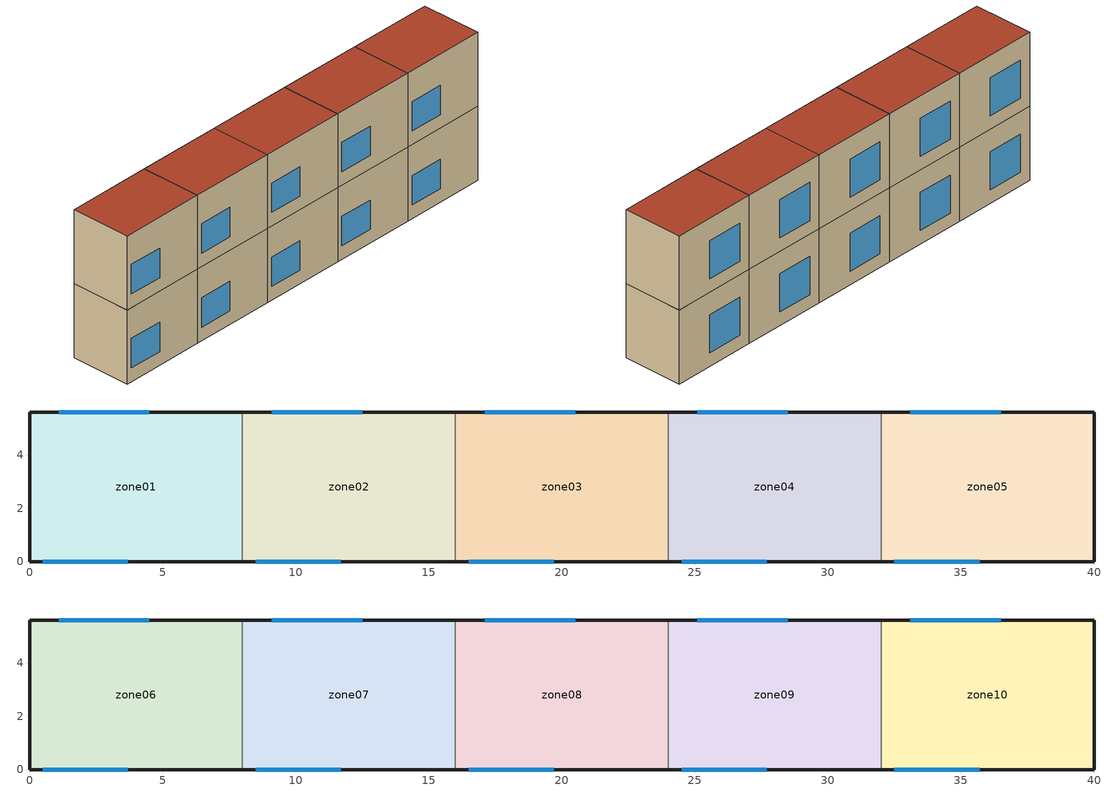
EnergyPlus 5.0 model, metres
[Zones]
zone01
 floor ground (GROUND_FLOOR): 8,5.6 8,0 0,0 0,5.6 z0
 wall outside (EXT_WALL): 8,5.6 0,5.6 0,0 8,0 z0:6.8
 wall to zone02 (ADJ_WALL): 8,0 8,5.6 z0:6.8
 window (EXT_WINDOW1): 0.5,0 3.7,0 z1.25:3.95; 4.5,5.6 1.1,5.6 z1.25:4.75
 ceiling to zone06 (ADJ_CEILING): 0,5.6 0,0 8,0 8,5.6 z6.8
zone02
 floor ground (GROUND_FLOOR): 16,5.6 16,0 8,0 8,5.6 z0
 wall outside (EXT_WALL): 16,5.6 8,5.6 / 8,0 16,0 z0:6.8
 wall to zone03 (ADJ_WALL): 16,0 16,5.6 z0:6.8
 wall to zone01 (ADJ_WALL): 8,5.6 8,0 z0:6.8
 window (EXT_WINDOW1): 8.5,0 11.7,0 z1.25:3.95; 12.5,5.6 9.1,5.6 z1.25:4.75
 ceiling to zone07 (ADJ_CEILING): 8,5.6 8,0 16,0 16,5.6 z6.8
zone03
 floor ground (GROUND_FLOOR): 24,5.6 24,0 16,0 16,5.6 z0
 wall outside (EXT_WALL): 24,5.6 16,5.6 / 16,0 24,0 z0:6.8
 wall to zone04 (ADJ_WALL): 24,0 24,5.6 z0:6.8
 wall to zone02 (ADJ_WALL): 16,5.6 16,0 z0:6.8
 window (EXT_WINDOW1): 16.5,0 19.7,0 z1.25:3.95; 20.5,5.6 17.1,5.6 z1.25:4.75
 ceiling to zone08 (ADJ_CEILING): 16,5.6 16,0 24,0 24,5.6 z6.8
zone04
 floor ground (GROUND_FLOOR): 32,5.6 32,0 24,0 24,5.6 z0
 wall outside (EXT_WALL): 32,5.6 24,5.6 / 24,0 32,0 z0:6.8
 wall to zone05 (ADJ_WALL): 32,0 32,5.6 z0:6.8
 wall to zone03 (ADJ_WALL): 24,5.6 24,0 z0:6.8
 window (EXT_WINDOW1): 24.5,0 27.7,0 z1.25:3.95; 28.5,5.6 25.1,5.6 z1.25:4.75
 ceiling to zone09 (ADJ_CEILING): 24,5.6 24,0 32,0 32,5.6 z6.8
zone05
 floor ground (GROUND_FLOOR): 40,5.6 40,0 32,0 32,5.6 z0
 wall outside (EXT_WALL): 32,0 40,0 40,5.6 32,5.6 z0:6.8
 wall to zone04 (ADJ_WALL): 32,5.6 32,0 z0:6.8
 window (EXT_WINDOW1): 32.5,0 35.7,0 z1.25:3.95; 36.5,5.6 33.1,5.6 z1.25:4.75
 ceiling to zone10 (ADJ_CEILING): 32,5.6 32,0 40,0 40,5.6 z6.8
zone06
 floor to zone01 (ADJ_CEILING): 8,5.6 8,0 0,0 0,5.6 z6.8
 wall outside (EXT_WALL): 8,5.6 0,5.6 0,0 8,0 z6.8:13.6
 wall to zone07 (ADJ_WALL): 8,0 8,5.6 z6.8:13.6
 window (EXT_WINDOW1): 0.5,0 3.7,0 z8.05:10.75; 4.5,5.6 1.1,5.6 z8.05:11.55
 roof outside (EXT_ROOF): 0,5.6 0,0 8,0 8,5.6 z13.6
zone07
 floor to zone02 (ADJ_CEILING): 16,5.6 16,0 8,0 8,5.6 z6.8
 wall outside (EXT_WALL): 16,5.6 8,5.6 / 8,0 16,0 z6.8:13.6
 wall to zone08 (ADJ_WALL): 16,0 16,5.6 z6.8:13.6
 wall to zone06 (ADJ_WALL): 8,5.6 8,0 z6.8:13.6
 window (EXT_WINDOW1): 8.5,0 11.7,0 z8.05:10.75; 12.5,5.6 9.1,5.6 z8.05:11.55
 roof outside (EXT_ROOF): 8,5.6 8,0 16,0 16,5.6 z13.6
zone08
 floor to zone03 (ADJ_CEILING): 24,5.6 24,0 16,0 16,5.6 z6.8
 wall outside (EXT_WALL): 24,5.6 16,5.6 / 16,0 24,0 z6.8:13.6
 wall to zone09 (ADJ_WALL): 24,0 24,5.6 z6.8:13.6
 wall to zone07 (ADJ_WALL): 16,5.6 16,0 z6.8:13.6
 window (EXT_WINDOW1): 16.5,0 19.7,0 z8.05:10.75; 20.5,5.6 17.1,5.6 z8.05:11.55
 roof outside (EXT_ROOF): 16,5.6 16,0 24,0 24,5.6 z13.6
zone09
 floor to zone04 (ADJ_CEILING): 32,5.6 32,0 24,0 24,5.6 z6.8
 wall outside (EXT_WALL): 32,5.6 24,5.6 / 24,0 32,0 z6.8:13.6
 wall to zone10 (ADJ_WALL): 32,0 32,5.6 z6.8:13.6
 wall to zone08 (ADJ_WALL): 24,5.6 24,0 z6.8:13.6
 window (EXT_WINDOW1): 24.5,0 27.7,0 z8.05:10.75; 28.5,5.6 25.1,5.6 z8.05:11.55
 roof outside (EXT_ROOF): 24,5.6 24,0 32,0 32,5.6 z13.6
zone10
 floor to zone05 (ADJ_CEILING): 40,5.6 40,0 32,0 32,5.6 z6.8
 wall outside (EXT_WALL): 32,0 40,0 40,5.6 32,5.6 z6.8:13.6
 wall to zone09 (ADJ_WALL): 32,5.6 32,0 z6.8:13.6
 window (EXT_WINDOW1): 32.5,0 35.7,0 z8.05:10.75; 36.5,5.6 33.1,5.6 z8.05:11.55
 roof outside (EXT_ROOF): 32,5.6 32,0 40,0 40,5.6 z13.6
[Building]
TRNSYS18: North Axis {deg}=0; Terrain=City; Loads Convergence Tolerance Value=0; Temperature Convergence Tolerance Value {deltaC}=0; Solar Distribution=FullInteriorAndExterior; Maximum Number of Warmup Days=0
[Site:Location]
not used: Latitude {deg}=0; Longitude {deg}=0; Time Zone {hr}=0; Elevation {m}=0
[Construction]
GROUND_FLOOR; EXT_WALL; EXT_ROOF; ADJ_WALL; ADJ_CEILING; EXT_WINDOW1: 
[WindowProperty:ShadingControl]
ESHADE=0; ISHADE=INPUT 1*MAX_ISHADE : SHADECNTRL=ISHADE_INTERNAL
[SurfaceProperty:OtherSideCoefficients]
BOUNDARY=IDENTICAL; BOUNDARY=INPUT 1*TBOUNDARY; BOUNDARY=INPUT 1*TBOUNDARY_2; BOUNDARY=INPUT 1*TBOUNDARY_3; BOUNDARY=INPUT 1*TGROUND; BOUNDARY=20; BOUNDARY=15
[Zone] Multiplier=1
zone01; zone02; zone03; zone04; zone05; zone06; zone07; zone08; zone09; zone10
